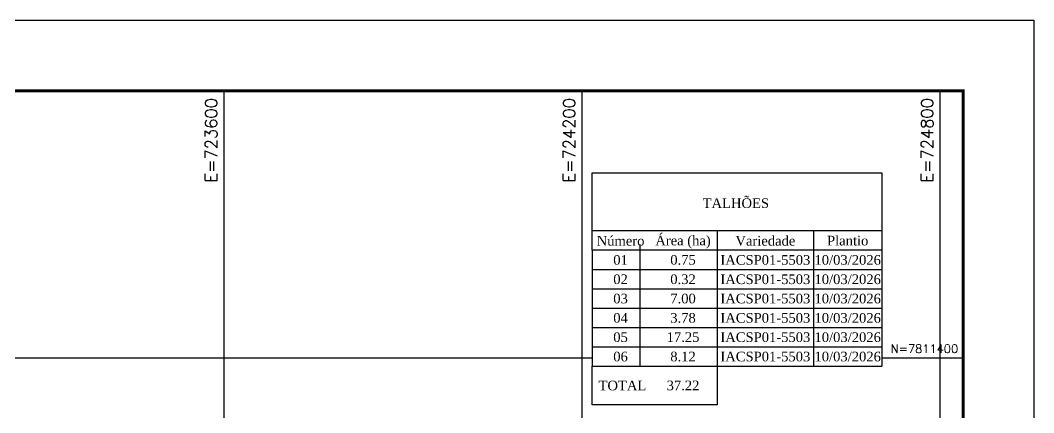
# Model space of a CAD drawing. Extents: x 721269 to 724957, y 7809358 to 7811965.
# Drawn here: x 723258 to 724957, y 7811308 to 7811965 of the extents above; entities that cross this region are included whole.
import ezdxf
from ezdxf.enums import TextEntityAlignment as Align

# ---------------------------------------------------------------- set-up
doc = ezdxf.new("R2010")
doc.units = 0
for name, color, linetype in [('FOLHA', 5, 'Continuous'), ('MALHA', 8, 'Continuous'), ('TABELAS', 7, 'Continuous')]:
    doc.layers.add(name, color=color, linetype=linetype)
doc.styles.add('AGROCAD', font='romans.shx')
doc.styles.add('AREAS', font='times.ttf')

# ---------------------------------------------------------------- blocks, each defined once
blk = doc.blocks.new('coordf')
at = {"layer": 'MALHA', "linetype": 'Continuous', "style": 'AGROCAD'}
blk.add_attdef('COORDF', text='', height=10, dxfattribs=at).set_placement((-6, 6), align=Align.RIGHT)

msp = doc.modelspace()

# ---------------------------------------------------------------- linework, layer by layer
at = {"layer": 'FOLHA', "color": 5}
msp.add_lwpolyline([(724956.6, 7809358.1), (721268.9, 7809358.1), (721268.9, 7811965.4), (724956.6, 7811965.4)], close=True, dxfattribs=at)
at = {"layer": 'FOLHA', "color": 5, "const_width": 4.97}
msp.add_lwpolyline([(721392.9, 7811847.1), (724838.3, 7811847.1), (724838.3, 7809482.2), (721392.9, 7809482.2)], close=True, dxfattribs=at)
at = {"layer": 'MALHA'}
for points in [[(723600, 7810886.5), (723600, 7811847.1)], [(724200, 7809728.8), (724200, 7811847.1)], [(724800, 7809728.8), (724800, 7811847.1)], [(721723.6, 7811400), (724216.4, 7811400)], [(724702.5, 7811400), (724838.3, 7811400)]]:
    msp.add_lwpolyline(points, dxfattribs=at)
at = {"layer": 'TABELAS'}
for p, q in [((724216.4, 7811580.4), (724216.4, 7811709.8)), ((724216.4, 7811709.8), (724702, 7811709.8)), ((724702, 7811709.8), (724702, 7811580.4)), ((724702, 7811612.7), (724216.4, 7811612.7)), ((724425.9, 7811612.7), (724425.9, 7811580.4)), ((724587.7, 7811612.7), (724587.7, 7811580.4)), ((724296.6, 7811590), (724296.6, 7811557.7)), ((724216.4, 7811580.4), (724216.4, 7811548)), ((724702, 7811580.4), (724216.4, 7811580.4)), ((724425.9, 7811580.4), (724425.9, 7811548)), ((724587.7, 7811580.4), (724587.7, 7811548)), ((724587.7, 7811580.4), (724587.7, 7811548)), ((724702, 7811580.4), (724702, 7811548)), ((724216.4, 7811548), (724216.4, 7811515.7)), ((724216.4, 7811548), (724702, 7811548)), ((724296.6, 7811557.7), (724296.6, 7811525.3)), ((724425.9, 7811548), (724425.9, 7811515.7)), ((724587.7, 7811548), (724587.7, 7811515.7)), ((724587.7, 7811548), (724587.7, 7811515.7)), ((724702, 7811548), (724702, 7811515.7)), ((724216.4, 7811515.7), (724216.4, 7811483.3)), ((724216.4, 7811515.7), (724702, 7811515.7)), ((724296.6, 7811525.3), (724296.6, 7811493)), ((724425.9, 7811515.7), (724425.9, 7811483.3)), ((724587.7, 7811515.7), (724587.7, 7811483.3)), ((724587.7, 7811515.7), (724587.7, 7811483.3)), ((724702, 7811515.7), (724702, 7811483.3)), ((724216.4, 7811483.3), (724216.4, 7811450.9)), ((724216.4, 7811483.3), (724702, 7811483.3)), ((724296.6, 7811493), (724296.6, 7811460.6)), ((724425.9, 7811483.3), (724425.9, 7811450.9)), ((724587.7, 7811483.3), (724587.7, 7811450.9)), ((724587.7, 7811483.3), (724587.7, 7811450.9)), ((724702, 7811483.3), (724702, 7811450.9)), ((724216.4, 7811450.9), (724216.4, 7811418.6)), ((724216.4, 7811450.9), (724702, 7811450.9)), ((724296.6, 7811460.6), (724296.6, 7811428.3)), ((724425.9, 7811450.9), (724425.9, 7811418.6)), ((724587.7, 7811450.9), (724587.7, 7811418.6)), ((724587.7, 7811450.9), (724587.7, 7811418.6)), ((724702, 7811450.9), (724702, 7811418.6)), ((724296.6, 7811428.3), (724296.6, 7811386.2)), ((724216.4, 7811418.6), (724216.4, 7811386.2)), ((724216.4, 7811418.6), (724702, 7811418.6)), ((724425.9, 7811418.6), (724425.9, 7811321.5)), ((724587.7, 7811418.6), (724587.7, 7811386.2)), ((724587.7, 7811418.6), (724587.7, 7811386.2)), ((724702, 7811418.6), (724702, 7811386.2)), ((724216.4, 7811386.2), (724702, 7811386.2)), ((724216.4, 7811321.5), (724216.4, 7811386.2)), ((724425.9, 7811321.5), (724216.4, 7811321.5))]:
    msp.add_line(p, q, dxfattribs=at)

# ---------------------------------------------------------------- block references
at = {"layer": 'MALHA'}
ref = msp.add_blockref('coordf', (723600, 7811847.1), dxfattribs=dict(at, xscale=2, yscale=2, zscale=2, rotation=90))
ref.add_attrib('COORDF', 'E=723600', dxfattribs={"height": 20, "rotation": 90, "style": 'AGROCAD'}).set_placement((723588, 7811835.1), align=Align.RIGHT)
ref = msp.add_blockref('coordf', (724200, 7811847.1), dxfattribs=dict(at, xscale=2, yscale=2, zscale=2, rotation=90))
ref.add_attrib('COORDF', 'E=724200', dxfattribs={"height": 20, "rotation": 90, "style": 'AGROCAD'}).set_placement((724188, 7811835.1), align=Align.RIGHT)
ref = msp.add_blockref('coordf', (724800, 7811847.1), dxfattribs=dict(at, xscale=2, yscale=2, zscale=2, rotation=90))
ref.add_attrib('COORDF', 'E=724800', dxfattribs={"height": 20, "rotation": 90, "style": 'AGROCAD'}).set_placement((724788, 7811835.1), align=Align.RIGHT)
ref = msp.add_blockref('coordf', (724838.3, 7811400), dxfattribs=dict(at, xscale=1.4, yscale=1.4, zscale=1.4))
ref.add_attrib('COORDF', 'N=7811400', dxfattribs={"height": 14, "style": 'AGROCAD'}).set_placement((724829.9, 7811408.4), align=Align.RIGHT)

# ---------------------------------------------------------------- texts
at = {"layer": 'TABELAS', "style": 'AREAS'}
for s, height, p in [('TALHÕES', 16.18, (724457.3, 7811661.3)), ('Número', 16.18, (724264.1, 7811596.5)), ('Área (ha)', 16.18, (724368.8, 7811596.5)), ('Variedade', 16.18, (724506.8, 7811596.5)), ('01', 16.18, (724264.1, 7811564.2)), ('0.75', 16.18, (724368.8, 7811564.2)), ('IACSP01-5503', 16.178, (724506.8, 7811564.2)), ('10/03/2026', 16.18, (724644.8, 7811564.2)), ('02', 16.18, (724264.1, 7811531.8)), ('0.32', 16.18, (724368.8, 7811531.8)), ('IACSP01-5503', 16.178, (724506.8, 7811531.8)), ('10/03/2026', 16.18, (724644.8, 7811531.8)), ('03', 16.18, (724264.1, 7811499.5)), ('7.00', 16.18, (724368.8, 7811499.5)), ('IACSP01-5503', 16.178, (724506.8, 7811499.5)), ('10/03/2026', 16.18, (724644.8, 7811499.5)), ('04', 16.18, (724264.1, 7811467.1)), ('3.78', 16.18, (724368.8, 7811467.1)), ('IACSP01-5503', 16.178, (724506.8, 7811467.1)), ('10/03/2026', 16.18, (724644.8, 7811467.1)), ('05', 16.18, (724264.1, 7811434.8)), ('17.25', 16.18, (724368.8, 7811434.8)), ('IACSP01-5503', 16.178, (724506.8, 7811434.8)), ('10/03/2026', 16.18, (724644.8, 7811434.8)), ('06', 16.18, (724264.1, 7811402.4)), ('8.12', 16.18, (724368.8, 7811402.4)), ('IACSP01-5503', 16.178, (724506.8, 7811402.4)), ('10/03/2026', 16.18, (724644.8, 7811402.4)), ('37.22', 16.18, (724368.8, 7811353.9))]:
    msp.add_text(s, height=height, dxfattribs=at).set_placement(p, align=Align.MIDDLE)
msp.add_text('Plantio', height=16.18, dxfattribs=at).set_placement((724644.8, 7811596.5), align=Align.MIDDLE_CENTER)
at = {"layer": 'TABELAS', "color": 1, "style": 'AREAS'}
msp.add_text('TOTAL', height=16.18, dxfattribs=at).set_placement((724227.2, 7811345.8))

doc.saveas('drawing.dxf')
